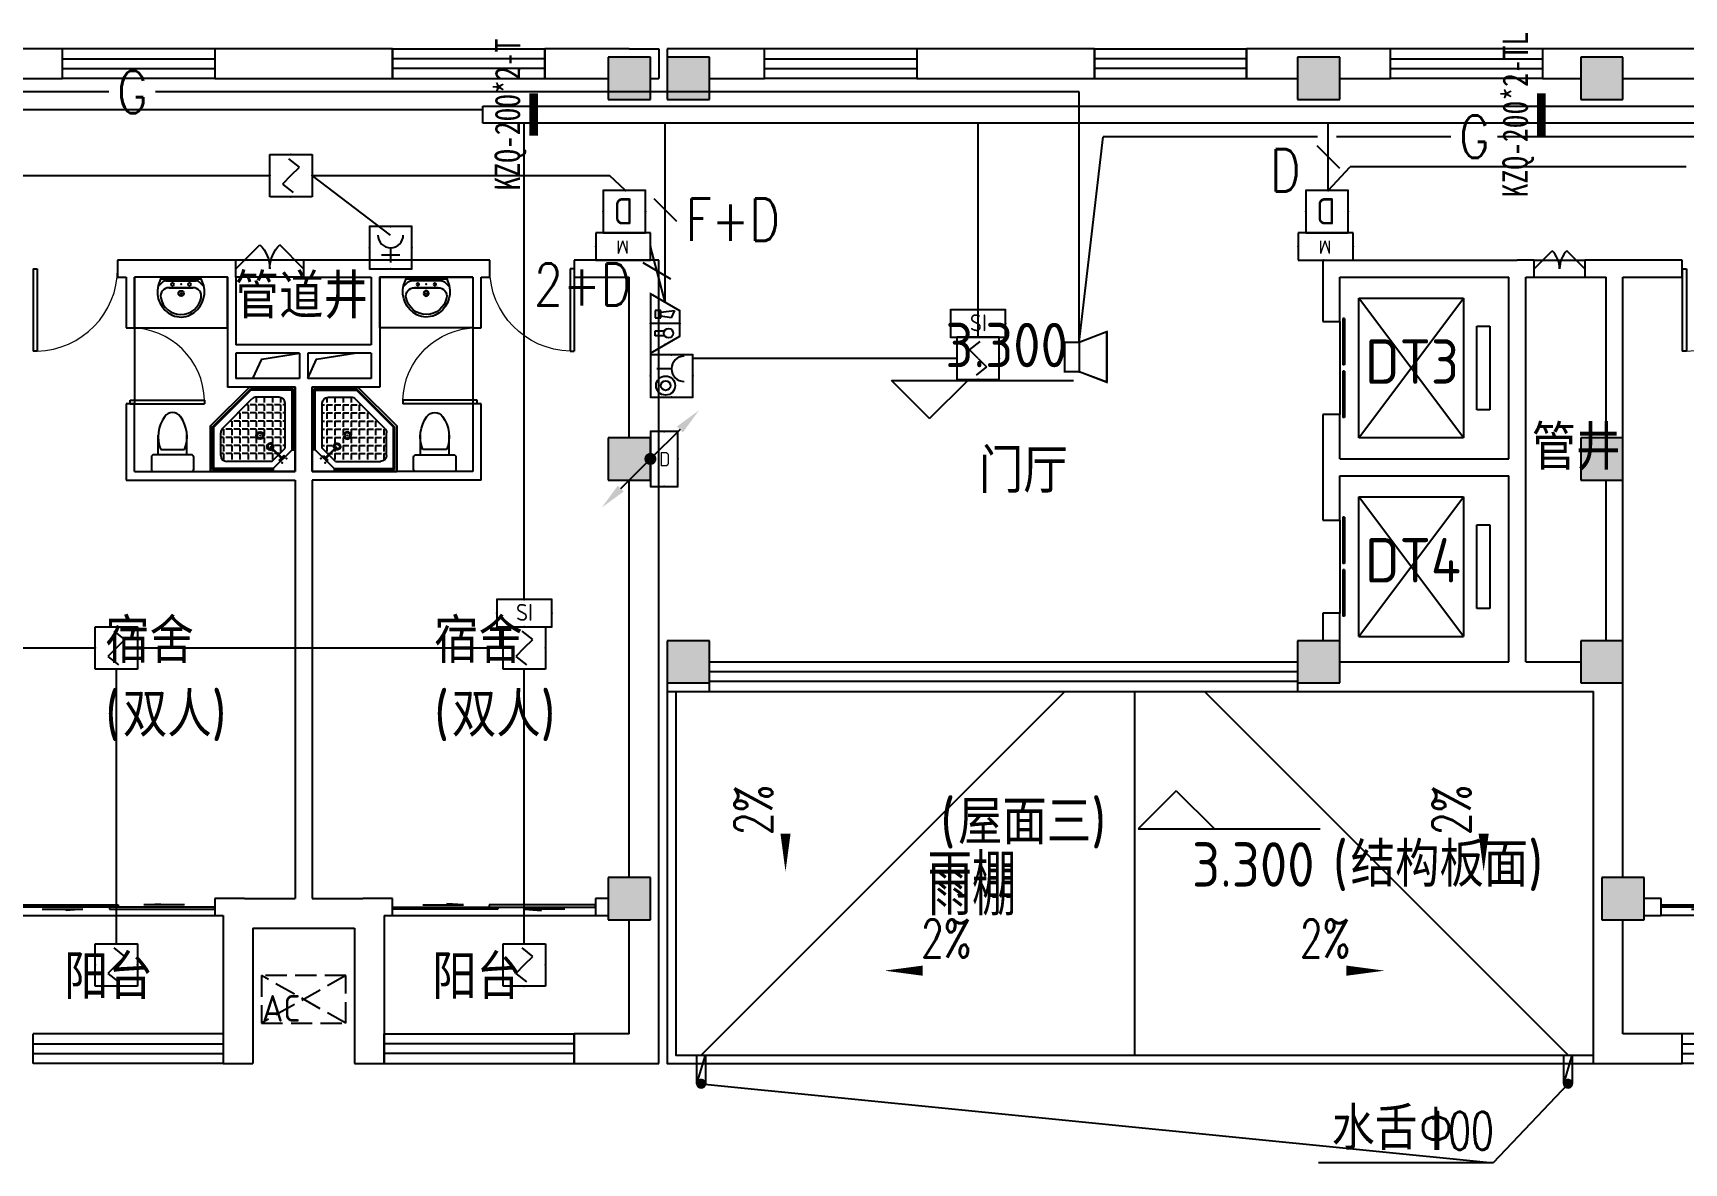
# Model space of a CAD drawing. Extents: x 1725663 to 4653551, y -550461 to 248782.
# Drawn here: x 2327243 to 2346764, y -248648 to -235284 of the extents above; entities that cross this region are included whole.
import ezdxf
from ezdxf.enums import TextEntityAlignment as Align

# ---------------------------------------------------------------- set-up
doc = ezdxf.new("R2010")
doc.units = 0
doc.header["$LTSCALE"] = 1000
doc.linetypes.add('DASH', pattern=[0.35, 0.25, -0.1])
for name, color, linetype in [('0-底图', 7, 'Continuous'), ('A-ANNO-IDEN-LEVL', 3, 'Continuous'), ('A-ANNO-TXT', 7, 'Continuous'), ('CABLETRAY', 4, 'Continuous'), ('CLAYER', 7, 'Continuous'), ('COLUMN', 255, 'Continuous'), ('DIM-消防', 3, 'Continuous'), ('DIM_SYMB', 3, 'Continuous'), ('DOOR_FIRE', 4, 'Continuous'), ('EQUIP-广播', 3, 'Continuous'), ('EQUIP-消防', 3, 'Continuous'), ('EVTR', 2, 'Continuous'), ('LWIRE', 4, 'Continuous'), ('PUB_HATCH', 8, 'Continuous'), ('PUB_TEXT', 7, 'Continuous'), ('WALL', 2, 'Continuous'), ('WINDOW', 4, 'Continuous'), ('WIRE-消防', 1, 'Continuous'), ('WP_F', 1, 'Continuous'), ('抗震支吊架', 2, 'Continuous'), ('水', 5, 'Continuous'), ('洁具', 213, 'Continuous'), ('看线', 30, 'Continuous'), ('空调外机', 211, 'Continuous')]:
    doc.layers.add(name, color=color, linetype=linetype)
doc.styles.add('_TCH_DIM', font='SIMPLEX', dxfattribs={"width": 0.8, "height": 5, "bigfont": 'HZTXT'})
doc.styles.add('_TEL_ATTDEF', font='gbenor', dxfattribs={"bigfont": 'gbcbig'})
doc.styles.add('_TEL_DIM', font='SIMPLEX', dxfattribs={"width": 0.8, "height": 3.5, "bigfont": 'HZTXT'})
doc.styles.add('HZ', font='rs.shx', dxfattribs={"width": 0.8, "bigfont": 'hztxt.shx'})
doc.styles.add('kzcad', font='', dxfattribs={"width": 0.8})
doc.styles.get("Standard").update_dxf_attribs({"font": 'geniso.shx', "bigfont": 'hztxt.shx'})
doc.styles.get('kzcad').set_extended_font_data('SimSun')

# ---------------------------------------------------------------- blocks, each defined once
blk = doc.blocks.new('$equip$00002656')
for p, q in [((-0.5, 1), (-0.5, 0)), ((0.5, 1), (-0.5, 1)), ((0.5, 0), (0.5, 1)), ((0, 0.5), (0, 0.15)), ((-0.5, 0), (0.5, 0)), ((-0.219, 0.331), (0.222, 0.331))]:
    blk.add_line(p, q)
at = {"const_width": 0.04}
blk.add_lwpolyline([(-0.5, 1), (0.5, 1), (0.5, 0), (-0.5, 0), (-0.5, 1), (0.5, 1)], dxfattribs=at)
blk.add_arc((0, 0.8), 0.3, 180, 0)
for p in [(0, 1), (-0.5, 0.5), (0.5, 0.5), (0, 0)]:
    blk.add_point(p)
at = {"color": 7, "flags": 1}
for tag, height, p in [('B', 0.4, (0.762, 0.292)), ('A', 0.00002, (0, 0))]:
    blk.add_attdef(tag, text='', height=height, dxfattribs=at).set_placement(p, align=Align.MIDDLE_CENTER)
blk = doc.blocks.new('A$C29581A72')
at = {"layer": 'EQUIP-消防', "xscale": 500, "yscale": 500, "zscale": 500}
blk.add_blockref('$equip$00002656', (358, 98), dxfattribs=at)
at = {"style": 'HZ', "flags": 1}
for tag in ['WHAT', 'SPEC', 'UNIT']:
    blk.add_attdef(tag, (375, 0), '', height=0.001, dxfattribs=at)
blk = doc.blocks.new('$Equip$00002649')
for p, q in [((-0.5, 0.5), (-0.5, -0.5)), ((0.5, 0.5), (-0.5, 0.5)), ((-0.2, 0.2), (0.05, 0.4)), ((0.5, -0.5), (0.5, 0.5)), ((0, 0), (-0.2, 0.2)), ((0, 0), (0.2, -0.2)), ((0.2, -0.2), (-0.05, -0.4)), ((-0.5, -0.5), (0.5, -0.5))]:
    blk.add_line(p, q)
at = {"const_width": 0.02}
blk.add_lwpolyline([(-0.5, 0.5), (0.5, 0.5), (0.5, -0.5), (-0.5, -0.5), (-0.5, 0.5), (0.5, 0.5)], dxfattribs=at)
for p in [(0, 0.5), (-0.5, 0), (0.5, 0), (0, -0.5)]:
    blk.add_point(p)
at = {"color": 7, "flags": 1}
for tag, height, p in [('A', 0.00002, (0, 0)), ('B', 0.4, (0.762, -0.208))]:
    blk.add_attdef(tag, text='', height=height, dxfattribs=at).set_placement(p, align=Align.MIDDLE_CENTER)
blk = doc.blocks.new('$equip_U$00000157(WIN7-PC-dian)')
for p, q in [((-0.65, 0.65), (-0.65, 0)), ((0.65, 0.65), (-0.65, 0.65)), ((0.65, 0), (0.65, 0.65)), ((-0.65, 0), (0.65, 0))]:
    blk.add_line(p, q)
for p in [(0.041, 0.65), (-0.65, 0.325), (0.041, 0), (0.65, 0.325)]:
    blk.add_point(p)
at = {"color": 7, "style": '_TEL_DIM'}
blk.add_attdef('$TEXT$', text='', height=0.3, dxfattribs=at).set_placement((0.006, 0.343), align=Align.MIDDLE_CENTER)
at = {"color": 7, "style": '_TEL_DIM', "flags": 1}
for tag in ['A', 'REMARK']:
    blk.add_attdef(tag, text='', height=0.00002, dxfattribs=at).set_placement((0, 0), align=Align.MIDDLE_CENTER)
at = {"layer": 'EQUIP-消防', "color": 7, "style": '_TEL_DIM', "flags": 1}
blk.add_attdef('REMARK', text='', height=0.00002, dxfattribs=at).set_placement((0, 0), align=Align.MIDDLE_CENTER)
blk.add_attdef('REMARK', text='', height=0.00002, dxfattribs=at).set_placement((0, 0), align=Align.MIDDLE_CENTER)
blk = doc.blocks.new('$equip$00002755')
for p, q in [((0.5, 0.5), (-0.5, 0.5)), ((-0.5, 0.5), (-0.5, -0.5)), ((0.5, -0.5), (0.5, 0.5)), ((-0.5, -0.5), (0.5, -0.5))]:
    blk.add_line(p, q)
at = {"const_width": 0.04}
blk.add_lwpolyline([(-0.5, 0.5), (0.5, 0.5), (0.5, -0.5), (-0.5, -0.5), (-0.5, 0.5), (0.5, 0.5)], dxfattribs=at)
for p in [(0, 0.5), (-0.5, 0), (0.5, 0), (-0.027, -0.5)]:
    blk.add_point(p)
at = {"color": 7}
blk.add_attdef('$TEXT$', text='', height=0.4, dxfattribs=at).set_placement((0.026, -0.008), align=Align.MIDDLE_CENTER)
at = {"color": 7, "flags": 1}
for tag, height, p in [('A', 0.00002, (0, 0)), ('B', 0.4, (0.755, -0.254))]:
    blk.add_attdef(tag, text='', height=height, dxfattribs=at).set_placement(p, align=Align.MIDDLE_CENTER)
blk = doc.blocks.new('$equip$00002655')
for p, q in [((-0.5, 1), (-0.5, 0)), ((0.5, 1), (-0.5, 1)), ((0.5, 0), (0.5, 1)), ((-0.169, 0.5), (-0.169, 0.15)), ((-0.5, 0), (0.5, 0))]:
    blk.add_line(p, q)
at = {"const_width": 0.04}
blk.add_lwpolyline([(-0.5, 1), (0.5, 1), (0.5, 0), (-0.5, 0), (-0.5, 1), (0.5, 1)], dxfattribs=at)
for radius in [0.226, 0.113]:
    blk.add_circle((0.227, 0.36), radius)
blk.add_arc((-0.169, 0.8), 0.3, 180, 0)
for p in [(0, 1), (-0.5, 0.5), (0.5, 0.5), (0, 0)]:
    blk.add_point(p)
at = {"color": 7, "flags": 1}
for tag, height, p in [('B', 0.4, (0.762, 0.292)), ('A', 0.00002, (0, 0))]:
    blk.add_attdef(tag, text='', height=height, dxfattribs=at).set_placement(p, align=Align.MIDDLE_CENTER)
blk = doc.blocks.new('$equip$00002679')
for p, q in [((-0.3, 0.699), (-0.703, 0)), ((-0.264, 0.249), (-0.304, 0.569)), ((-0.304, 0.569), (-0.128, 0.489)), ((0.3, 0.699), (-0.3, 0.699)), ((0.3, 0.699), (-0.3, 0.699)), ((-0.128, 0.489), (-0.168, 0.249)), ((0, 0.699), (0, 0)), ((0.703, 0), (0.3, 0.699)), ((-0.703, 0), (0.703, 0)), ((-0.304, 0.249), (-0.304, 0.113)), ((-0.128, 0.249), (-0.304, 0.249)), ((-0.304, 0.113), (-0.128, 0.113)), ((-0.128, 0.113), (-0.128, 0.249)), ((0.174, 0.11), (0.174, 0.338)), ((0.294, 0.11), (0.174, 0.11)), ((0.294, 0.338), (0.294, 0.11))]:
    blk.add_line(p, q)
at = {"const_width": 0.04}
for points in [[(-0.299, 0.699), (0.301, 0.699), (0.703, 0), (-0.702, 0), (-0.299, 0.699), (0.301, 0.699)], [(-0.3, 0.699), (0.3, 0.699), (0.703, 0), (-0.703, 0), (-0.3, 0.699), (0.3, 0.699)]]:
    blk.add_lwpolyline(points, dxfattribs=at)
blk.add_circle((0.234, 0.43), 0.111)
for p in [(0, 0.699), (-0.501, 0.349), (0, 0), (0.502, 0.349)]:
    blk.add_point(p)
at = {"color": 7, "flags": 1}
for tag, height, p in [('B', 0.4, (0.961, 0.299)), ('A', 0.00002, (0, 0))]:
    blk.add_attdef(tag, text='', height=height, dxfattribs=at).set_placement(p, align=Align.MIDDLE_CENTER)
blk = doc.blocks.new('$equip$00002778')
for p, q in [((0.65, 0.65), (-0.65, 0.65)), ((-0.65, 0.65), (-0.65, 0)), ((0.65, 0), (0.65, 0.65)), ((-0.65, 0), (0.65, 0))]:
    blk.add_line(p, q)
at = {"const_width": 0.04}
blk.add_lwpolyline([(-0.65, 0.65), (-0.65, 0), (0.65, 0), (0.65, 0.65), (-0.65, 0.65), (-0.65, 0)], dxfattribs=at)
for p in [(0, 0.65), (-0.65, 0.325), (0, 0), (0.65, 0.325)]:
    blk.add_point(p)
at = {"color": 7}
blk.add_attdef('$TEXT$', text='', height=0.34, dxfattribs=at).set_placement((0.006, 0.343), align=Align.MIDDLE_CENTER)
at = {"color": 7, "flags": 1}
for tag, height, p in [('B', 0.4, (0.905, 0.246)), ('A', 0.00002, (0, 0))]:
    blk.add_attdef(tag, text='', height=height, dxfattribs=at).set_placement(p, align=Align.MIDDLE_CENTER)
blk = doc.blocks.new('$TelecSys$00000111')
blk.add_line((0.268, 0.268), (-0.268, -0.268))
at = {"color": 7, "style": '_TEL_DIM', "width": 0.8}
blk.add_attdef('N', text='', height=1, dxfattribs=at).set_placement((-0.212, 0.579), align=Align.MIDDLE)
blk = doc.blocks.new('$equip$00002982')
for p, q in [((0.35, 0.35), (1, 0.6)), ((1, 0.6), (1, -0.6)), ((0, 0.35), (0.35, 0.35)), ((0, 0.35), (0, -0.35)), ((0.35, 0.35), (0.35, -0.35)), ((0.35, -0.35), (0, -0.35)), ((1, -0.6), (0.35, -0.35))]:
    blk.add_line(p, q)
at = {"const_width": 0.04}
blk.add_lwpolyline([(0.35, 0.35), (0, 0.35), (0, -0.35), (0.35, -0.35), (1, -0.6), (1, 0.6), (0.35, 0.35), (0, 0.35)], dxfattribs=at)
for p in [(0, 0), (0.35, 0.35), (1, 0), (0.35, -0.35)]:
    blk.add_point(p)
at = {"color": 7, "style": '_TEL_DIM', "flags": 1}
for tag in ['A', 'REMARK']:
    blk.add_attdef(tag, text='', height=0.00002, dxfattribs=at).set_placement((0, 0), align=Align.MIDDLE_CENTER)
blk = doc.blocks.new('$TelecSys$00000080')
for p, q in [((-0.7, -0.7), (0, 0)), ((0.104, 0.104), (0.104, 0.104)), ((-0.104, -0.104), (-0.104, -0.104))]:
    blk.add_line(p, q)
at = {"const_width": 0.142}
blk.add_lwpolyline([(0.071, 0, 1), (-0.071, 0, 1)], format="xyb", close=True, dxfattribs=at)
blk.add_solid([(-0.63, -0.77), (-0.77, -0.63), (-1.15, -1.15)])
at = {"width": 0.8, "flags": 9}
blk.add_attdef('A', (0, 0), '', height=0.00002, rotation=180, dxfattribs=at)
blk = doc.blocks.new('$TelecSys$00000079')
for p, q in [((0.7, 0.7), (0, 0)), ((0.104, 0.104), (0.104, 0.104)), ((-0.104, -0.104), (-0.104, -0.104))]:
    blk.add_line(p, q)
at = {"const_width": 0.142}
blk.add_lwpolyline([(-0.071, 0, 1), (0.071, 0, 1)], format="xyb", close=True, dxfattribs=at)
blk.add_solid([(0.63, 0.77), (0.77, 0.63), (1.15, 1.15)])
at = {"width": 0.8, "flags": 9}
blk.add_attdef('A', (0, 0), '', height=0.00002, dxfattribs=at)
blk = doc.blocks.new('$equip$00002776')
for p, q in [((0.65, 0.65), (-0.65, 0.65)), ((-0.65, 0.65), (-0.65, 0)), ((0.65, 0), (0.65, 0.65)), ((-0.65, 0), (0.65, 0))]:
    blk.add_line(p, q)
at = {"const_width": 0.04}
blk.add_lwpolyline([(-0.65, 0.65), (-0.65, 0), (0.65, 0), (0.65, 0.65), (-0.65, 0.65), (-0.65, 0)], dxfattribs=at)
for p in [(0, 0.65), (-0.65, 0.325), (0, 0), (0.65, 0.325)]:
    blk.add_point(p)
at = {"color": 7}
blk.add_attdef('$TEXT$', text='', height=0.4, dxfattribs=at).set_placement((0.006, 0.343), align=Align.MIDDLE_CENTER)
at = {"color": 7, "flags": 1}
for tag, p in [('B', (0.905, 0.246)), ('A', (0, 0))]:
    blk.add_attdef(tag, text='', height=0.4, dxfattribs=at).set_placement(p, align=Align.MIDDLE_CENTER)
blk = doc.blocks.new('1F平面-CAD导入_dwg_Drawing4_t3_dwg_$plan$00001613-474159-1F-927810-1F')
at = {"layer": '洁具'}
for p, q in [((-30, 250), (-170, 250)), ((-200, 170), (-430, 170)), ((-260, -140), (-260, 140)), ((-200, -170), (-200, -220)), ((-170, -250), (-30, -250))]:
    blk.add_line(p, q, dxfattribs=at)
for points in [[(-200, 220), (-200, 170), (-200, -170), (-430, -170)], [(0, -220), (0, 220)]]:
    blk.add_lwpolyline(points, dxfattribs=at)
for centre, radius, start, end in [((-170, 220), 30, 90, 180), ((-30, 220), 30, 0, 90), ((-590, 0), 110, 123.4509, 236.5491), ((-413, -227), 398, 67.4505, 126.6381), ((-413, 227), 398, 233.3619, 292.5495), ((-170, -220), 30, 180, 270), ((-30, -220), 30, 270, 0)]:
    blk.add_arc(centre, radius, start, end, dxfattribs=at)
blk = doc.blocks.new('$lvtry$00000169')
at = {"color": 0}
for p, q in [((259, -36), (259, 0)), ((259, -36), (36, -259)), ((276, -120), (120, -276)), ((144, -151), (291, -298)), ((151, -144), (298, -291)), ((259, -24), (976, -24)), ((259, -36), (964, -36)), ((270, -213), (270, -143)), ((276, -120), (808, -120)), ((366, -213), (366, -143)), ((462, -213), (462, -143)), ((558, -213), (558, -143)), ((655, -213), (655, -143)), ((751, -213), (751, -143)), ((847, -213), (847, -143)), ((880, -192), (880, -460)), ((964, -36), (976, -24)), ((964, -36), (964, -525)), ((976, -24), (976, -530)), ((36, -259), (0, -259)), ((24, -259), (24, -976)), ((36, -259), (36, -964)), ((120, -276), (120, -808)), ((120, -309), (147, -309)), ((173, -309), (173, -239)), ((173, -309), (243, -309)), ((173, -405), (173, -335)), ((183, -213), (205, -213)), ((220, -213), (243, -213)), ((270, -213), (340, -213)), ((270, -263), (270, -239)), ((270, -405), (270, -335)), ((334, -309), (340, -309)), ((366, -213), (436, -213)), ((366, -309), (366, -239)), ((366, -309), (436, -309)), ((366, -405), (366, -335)), ((462, -213), (532, -213)), ((462, -309), (462, -239)), ((462, -309), (532, -309)), ((462, -405), (462, -335)), ((558, -213), (628, -213)), ((558, -309), (558, -239)), ((558, -309), (628, -309)), ((558, -405), (558, -335)), ((655, -213), (725, -213)), ((655, -309), (655, -239)), ((655, -309), (725, -309)), ((655, -405), (655, -335)), ((751, -213), (821, -213)), ((751, -309), (751, -239)), ((751, -309), (821, -309)), ((751, -405), (751, -335)), ((847, -213), (880, -213)), ((847, -309), (847, -239)), ((847, -309), (880, -309)), ((847, -405), (847, -335)), ((120, -405), (147, -405)), ((120, -501), (147, -501)), ((173, -405), (243, -405)), ((173, -501), (173, -431)), ((173, -501), (243, -501)), ((173, -598), (173, -528)), ((270, -405), (340, -405)), ((270, -501), (270, -431)), ((270, -501), (340, -501)), ((270, -598), (270, -528)), ((366, -405), (379, -405)), ((366, -501), (366, -431)), ((366, -501), (436, -501)), ((366, -598), (366, -528)), ((462, -405), (532, -405)), ((462, -501), (462, -431)), ((462, -501), (532, -501)), ((462, -598), (462, -528)), ((859, -511), (511, -859)), ((964, -525), (525, -964)), ((976, -530), (530, -976)), ((558, -405), (628, -405)), ((558, -501), (558, -431)), ((558, -501), (628, -501)), ((558, -598), (558, -528)), ((655, -405), (725, -405)), ((655, -501), (655, -431)), ((655, -501), (725, -501)), ((655, -598), (655, -528)), ((751, -405), (821, -405)), ((751, -501), (751, -431)), ((751, -501), (821, -501)), ((751, -598), (751, -528)), ((847, -405), (880, -405)), ((847, -501), (847, -431)), ((847, -501), (867, -501)), ((964, -525), (976, -530)), ((120, -598), (147, -598)), ((120, -694), (147, -694)), ((173, -598), (243, -598)), ((173, -694), (173, -624)), ((173, -694), (243, -694)), ((173, -790), (173, -720)), ((270, -598), (340, -598)), ((270, -694), (270, -624)), ((270, -694), (340, -694)), ((270, -790), (270, -720)), ((366, -598), (436, -598)), ((366, -694), (366, -624)), ((366, -694), (436, -694)), ((366, -790), (366, -720)), ((462, -598), (532, -598)), ((462, -694), (462, -624)), ((462, -694), (532, -694)), ((462, -790), (462, -720)), ((558, -598), (628, -598)), ((558, -694), (558, -624)), ((558, -694), (628, -694)), ((558, -790), (558, -720)), ((655, -598), (725, -598)), ((655, -694), (655, -624)), ((655, -694), (676, -694)), ((751, -598), (773, -598)), ((36, -964), (24, -976)), ((24, -976), (530, -976)), ((36, -964), (525, -964)), ((120, -790), (147, -790)), ((173, -790), (243, -790)), ((173, -878), (173, -816)), ((192, -880), (460, -880)), ((270, -790), (340, -790)), ((270, -880), (270, -816)), ((366, -790), (436, -790)), ((366, -880), (366, -816)), ((462, -790), (532, -790)), ((462, -880), (462, -816)), ((525, -964), (530, -976)), ((558, -790), (580, -790))]:
    blk.add_line(p, q, dxfattribs=at)
blk.add_lwpolyline([(0, 0), (0, -1000), (540, -1000), (1000, -540), (1000, 0)], close=True)
for points in [[(0, 0), (0, -1000)], [(0, 0), (1000, 0)], [(1000, 0), (1000, -540)], [(136, -190), (148, -178), (132, -162), (121, -174)], [(190, -136), (178, -148), (162, -132), (174, -121)], [(1000, -540), (540, -1000)], [(0, -1000), (540, -1000)]]:
    blk.add_lwpolyline(points, close=True, dxfattribs=at)
for radius in [43.8, 31.1]:
    blk.add_circle((416, -428), radius, dxfattribs=at)
for centre, radius, start, end in [((808, -192), 72, 0, 90), ((296, -296), 40.6, 142.583, 128.4197), ((296, -296), 28.6, 145.828, 125.6599), ((808, -460), 72, 315, 0), ((192, -808), 72, 180, 270), ((460, -808), 72, 270, 315)]:
    blk.add_arc(centre, radius, start, end, dxfattribs=at)
for p in [(103, -156, 0), (156, -102, 0), (416, -428, 0)]:
    blk.add_point(p, dxfattribs=at)
blk = doc.blocks.new('$lvtry$00000178')
at = {"color": 0}
for p, q in [((-238, 0), (238, 0)), ((-214, -36), (-272, -91)), ((-180, -23), (180, -23)), ((-142, -105), (140, -105)), ((140, -105), (-142, -105)), ((216, -37), (268, -91))]:
    blk.add_line(p, q, dxfattribs=at)
blk.add_lwpolyline([(-104, -430, 0.224698), (110, -425, 0.348046), (269, -79), (239, 0), (-241, 0), (-271, -79, 0.356844)], format="xyb", close=True, dxfattribs=at)
for centre, radius in [((-100, -65), 16.3), ((1, -172), 31.6), ((100, -65), 16.3)]:
    blk.add_circle(centre, radius, dxfattribs=at)
at = {"color": 0, "lineweight": 13}
blk.add_circle((1, -172), 23, dxfattribs=at)
at = {"color": 0}
for centre, radius, start, end in [((-142, -205), 100, 90, 190.5602), ((-180, -73), 50, 90, 133.181), ((140, -205), 100, 349.4398, 90), ((180, -73), 50, 44.5607, 90), ((-1, -179), 243, 190.5602, 349.4398)]:
    blk.add_arc(centre, radius, start, end, dxfattribs=at)
for p in [(0, -65), (1, -172)]:
    blk.add_point(p, dxfattribs=at)
blk = doc.blocks.new('A$C70365C93')
at = {"layer": '洁具'}
blk.add_lwpolyline([(-1900, 2300), (-1900, 1700), (-800, 1700), (-800, 2300)], close=True, dxfattribs=at)
blk.add_blockref('$lvtry$00000178', (-1350, 2280), dxfattribs=at)
at = {"layer": '洁具', "rotation": 180}
blk.add_blockref('$lvtry$00000169', (0, 0), dxfattribs=at)
at = {"layer": '洁具', "extrusion": (0, 0, -1), "xscale": -1, "zscale": -1, "rotation": 90}
blk.add_blockref('1F平面-CAD导入_dwg_Drawing4_t3_dwg_$plan$00001613-474159-1F-927810-1F', (1450, 0), dxfattribs=at)
blk = doc.blocks.new('A$Cf5a72a1b')
at = {"layer": '空调外机', "linetype": 'DASH'}
for p, q in [((1000, 563), (0, 0)), ((1000, 0), (0, 563))]:
    blk.add_line(p, q, dxfattribs=at)
blk.add_lwpolyline([(1000, 563), (0, 563), (0, 0), (1000, 0)], close=True, dxfattribs=at)
at = {"layer": 'PUB_TEXT'}
blk.add_text('AC', height=315, dxfattribs=at).set_placement((5, 18))
blk = doc.blocks.new('$WINLIB2D$00000001')
at = {"color": 0}
for points in [[(-0.5, 0.5), (-0.5, -0.5)], [(-0.5, 0.5), (0.5, 0.5)], [(0.5, -0.5), (0.5, 0.5)], [(0.5, 0.1667), (-0.5, 0.1667)], [(0.5, -0.1667), (-0.5, -0.1667)], [(-0.5, -0.5), (0.5, -0.5)]]:
    blk.add_lwpolyline(points, dxfattribs=at)
blk = doc.blocks.new('$DorLib2D$00000131')
at = {"color": 0, "linetype": 'Continuous'}
for p, q in [((0.15, 0.125), (0.2319, 0.1973)), ((0.2319, 0.1973), (0.2319, 0.125)), ((-0.5, 0.125), (-0.5, 0)), ((0.0192, 0.125), (-0.5, 0.125)), ((0.0192, 0), (0.0192, 0.125)), ((0.35, 0.125), (0.15, 0.125)), ((-0.5, 0), (0.0192, 0)), ((-0.024, 0), (0.5, 0)), ((-0.024, -0.125), (-0.024, 0)), ((0.5, 0), (0.5, -0.125)), ((-0.35, -0.125), (-0.15, -0.125)), ((-0.2319, -0.1973), (-0.2319, -0.125)), ((-0.15, -0.125), (-0.2319, -0.1973)), ((0.5, -0.125), (-0.024, -0.125))]:
    blk.add_line(p, q, dxfattribs=at)
blk = doc.blocks.new('$DorLib2D$00000116')
at = {"color": 0}
for p, q in [((-0.5, 0), (-0.146, 0.354)), ((0.5, 0), (0.146, 0.354))]:
    blk.add_line(p, q, dxfattribs=at)
for centre, start, end in [((-0.5, 0), 0, 45), ((0.5, 0), 135, 180)]:
    blk.add_arc(centre, 0.5, start, end, dxfattribs=at)
blk = doc.blocks.new('$DORLIB2D$00000127')
at = {"color": 0}
for points in [[(-0.533, 0.795), (-0.533, 0.69)], [(-0.033, 0.795), (-0.533, 0.795)], [(-0.033, 0.795), (-0.033, 0.69)], [(0.533, 0.795), (0.033, 0.795)], [(0.033, 0.795), (0.033, 0.69)], [(0.533, 0.795), (0.533, 0.69)], [(-0.033, 0.69), (-0.533, 0.69)], [(0.533, 0.69), (0.033, 0.69)], [(0.5, 0.5), (-0.5, 0.5)]]:
    blk.add_lwpolyline(points, dxfattribs=at)
blk = doc.blocks.new('$DorLib2D$00000001')
for p, q in [((0.45, 0.975), (0.5, 0.975)), ((0.45, 0), (0.45, 0.975)), ((0.5, 0), (0.5, 0.975)), ((0.5, 0), (0.45, 0))]:
    blk.add_line(p, q)
at = {"lineweight": 13}
blk.add_arc((0.475, 0), 0.975, 91.4693, 180, dxfattribs=at)
blk = doc.blocks.new('ghgd')
at = {"layer": 'PUB_HATCH'}
for points in [[(1544907, -154937.8), (1545407, -154937.8), (1545407, -154437.8), (1544907, -154437.8)], [(1545607, -154937.8), (1546107, -154937.8), (1546107, -154437.8), (1545607, -154437.8)], [(1553057, -154937.8), (1553557, -154937.8), (1553557, -154437.8), (1553057, -154437.8)], [(1556407, -154937.8), (1556907, -154937.8), (1556907, -154437.8), (1556407, -154437.8)], [(1544907, -159437.8), (1545407, -159437.8), (1545407, -158937.8), (1544907, -158937.8)], [(1556407, -159437.8), (1556907, -159437.8), (1556907, -158937.8), (1556407, -158937.8)], [(1545607, -161837.8), (1546107, -161837.8), (1546107, -161337.8), (1545607, -161337.8)], [(1553057, -161837.8), (1553557, -161837.8), (1553557, -161337.8), (1553057, -161337.8)], [(1556407, -161837.8), (1556907, -161837.8), (1556907, -161337.8), (1556407, -161337.8)], [(1544907, -164637.8), (1545407, -164637.8), (1545407, -164137.8), (1544907, -164137.8)], [(1556657, -164637.8), (1557157, -164637.8), (1557157, -164137.8), (1556657, -164137.8)]]:
    blk.add_hatch(color=256, dxfattribs=at).paths.add_polyline_path(points)
for p, q in [((1550307, -161937.8), (1546007, -166237.8)), ((1551957, -161937.8), (1556257, -166237.8))]:
    blk.add_line(p, q)
for points in [[(1540707, -158237.8), (1540810.6, -158007.5), (1541257, -157937.8)], [(1541357, -158237.8), (1541460.6, -158007.5), (1541907, -157937.8)], [(1551132, -161937.8), (1551132, -166237.8)]]:
    blk.add_lwpolyline(points)
at = {"layer": 'A-ANNO-IDEN-LEVL'}
for p, q in [((1548709, -158711), (1548259, -158261)), ((1548259, -158261), (1550409.9, -158261)), ((1548709, -158711), (1549159, -158261)), ((1551625.6, -163114.3), (1551175.6, -163564.3)), ((1551625.6, -163114.3), (1552075.6, -163564.3)), ((1551175.6, -163564.3), (1553326.6, -163564.3))]:
    blk.add_line(p, q, dxfattribs=at)
at = {"layer": 'COLUMN'}
for p, q in [((1545407, -154437.8), (1544907, -154437.8)), ((1544907, -154437.8), (1544907, -154937.8)), ((1545407, -154937.8), (1545407, -154437.8)), ((1546107, -154437.8), (1545607, -154437.8)), ((1545607, -154437.8), (1545607, -154937.8)), ((1546107, -154937.8), (1546107, -154437.8)), ((1553557, -154437.8), (1553057, -154437.8)), ((1553057, -154437.8), (1553057, -154937.8)), ((1553557, -154937.8), (1553557, -154437.8)), ((1556907, -154437.8), (1556407, -154437.8)), ((1556407, -154437.8), (1556407, -154937.8)), ((1556907, -154937.8), (1556907, -154437.8)), ((1544907, -154937.8), (1545407, -154937.8)), ((1545607, -154937.8), (1546107, -154937.8)), ((1553057, -154937.8), (1553557, -154937.8)), ((1556407, -154937.8), (1556907, -154937.8)), ((1545407, -158937.8), (1544907, -158937.8)), ((1544907, -158937.8), (1544907, -159437.8)), ((1545407, -159437.8), (1545407, -158937.8)), ((1556907, -158937.8), (1556407, -158937.8)), ((1556407, -158937.8), (1556407, -159437.8)), ((1556907, -159437.8), (1556907, -158937.8)), ((1544907, -159437.8), (1545407, -159437.8)), ((1556407, -159437.8), (1556907, -159437.8)), ((1546107, -161337.8), (1545607, -161337.8)), ((1545607, -161337.8), (1545607, -161837.8)), ((1546107, -161837.8), (1546107, -161337.8)), ((1553557, -161337.8), (1553057, -161337.8)), ((1553057, -161337.8), (1553057, -161837.8)), ((1553557, -161837.8), (1553557, -161337.8)), ((1556907, -161337.8), (1556407, -161337.8)), ((1556407, -161337.8), (1556407, -161837.8)), ((1556907, -161837.8), (1556907, -161337.8)), ((1545607, -161837.8), (1546107, -161837.8)), ((1553057, -161837.8), (1553557, -161837.8)), ((1556407, -161837.8), (1556907, -161837.8)), ((1545407, -164137.8), (1544907, -164137.8)), ((1544907, -164137.8), (1544907, -164637.8)), ((1545407, -164637.8), (1545407, -164137.8)), ((1557157, -164137.8), (1556657, -164137.8)), ((1556657, -164137.8), (1556657, -164637.8)), ((1557157, -164637.8), (1557157, -164137.8)), ((1544907, -164637.8), (1545407, -164637.8)), ((1556657, -164637.8), (1557157, -164637.8))]:
    blk.add_line(p, q, dxfattribs=at)
at = {"layer": 'DIM_SYMB'}
for points in [[(1547004.5, -162636.8, 0, 0, 0), (1547004.5, -164067.9, 0, 120, 0), (1547004.5, -163617.9, 0, 0, 0)], [(1555259.5, -162636.8, 0, 0, 0), (1555259.5, -164067.9, 0, 120, 0), (1555259.5, -163617.9, 0, 0, 0)], [(1549607.9, -165240.2, 0, 0, 0), (1548176.8, -165240.2, 0, 120, 0), (1548626.8, -165240.2, 0, 0, 0)], [(1552656.1, -165240.2, 0, 0, 0), (1554087.2, -165240.2, 0, 120, 0), (1553637.2, -165240.2, 0, 0, 0)]]:
    blk.add_lwpolyline(points, format="xyseb", dxfattribs=at)
at = {"layer": 'DOOR_FIRE'}
for p, q in [((1541307, -156837.8), (1540507, -156837.8)), ((1555857, -156837.8), (1556457, -156837.8)), ((1541307, -157037.8), (1540507, -157037.8)), ((1555857, -157037.8), (1556457, -157037.8))]:
    blk.add_line(p, q, dxfattribs=at)
at = {"layer": 'EVTR'}
for p, q in [((1553782, -158937.8), (1555022, -157287.8)), ((1555022, -158937.8), (1553782, -157287.8)), ((1553782, -157287.8), (1555022, -157287.8)), ((1553782, -158937.8), (1553782, -157287.8)), ((1555022, -157287.8), (1555022, -158937.8)), ((1555177, -157617.8), (1555332, -157617.8)), ((1555177, -158607.8), (1555177, -157617.8)), ((1555332, -157617.8), (1555332, -158607.8)), ((1555332, -158607.8), (1555177, -158607.8)), ((1555022, -158937.8), (1553782, -158937.8)), ((1553782, -161287.8), (1555022, -159637.8)), ((1555022, -161287.8), (1553782, -159637.8)), ((1553782, -159637.8), (1555022, -159637.8)), ((1553782, -161287.8), (1553782, -159637.8)), ((1555022, -159637.8), (1555022, -161287.8)), ((1555177, -159967.8), (1555332, -159967.8)), ((1555177, -160957.8), (1555177, -159967.8)), ((1555332, -159967.8), (1555332, -160957.8)), ((1555332, -160957.8), (1555177, -160957.8)), ((1553782, -161287.8), (1555022, -161287.8))]:
    blk.add_line(p, q, dxfattribs=at)
at = {"layer": 'WALL'}
for p, q in [((1538457, -154337.8), (1537307, -154337.8)), ((1538457, -154687.8), (1538457, -154337.8)), ((1542357, -154337.8), (1540257, -154337.8)), ((1540257, -154337.8), (1540257, -154687.8)), ((1542357, -154687.8), (1542357, -154337.8)), ((1545157, -154337.8), (1544157, -154337.8)), ((1544157, -154337.8), (1544157, -154687.8)), ((1545157, -154337.8), (1545507, -154337.8)), ((1545507, -154337.8), (1545507, -154687.8)), ((1546757, -154337.8), (1545607, -154337.8)), ((1545607, -154337.8), (1545607, -154437.8)), ((1546757, -154687.8), (1546757, -154337.8)), ((1550657, -154337.8), (1548557, -154337.8)), ((1548557, -154337.8), (1548557, -154687.8)), ((1550657, -154687.8), (1550657, -154337.8)), ((1553307, -154337.8), (1552457, -154337.8)), ((1552457, -154337.8), (1552457, -154687.8)), ((1554157, -154337.8), (1553307, -154337.8)), ((1554157, -154687.8), (1554157, -154337.8)), ((1556657, -154337.8), (1555957, -154337.8)), ((1555957, -154337.8), (1555957, -154687.8)), ((1557957, -154337.8), (1556657, -154337.8)), ((1537557, -154687.8), (1538457, -154687.8)), ((1540257, -154687.8), (1542357, -154687.8)), ((1544157, -154687.8), (1544907, -154687.8)), ((1545407, -154687.8), (1545507, -154687.8)), ((1546107, -154687.8), (1546757, -154687.8)), ((1548557, -154687.8), (1550657, -154687.8)), ((1552457, -154687.8), (1553057, -154687.8)), ((1553557, -154687.8), (1554157, -154687.8)), ((1555957, -154687.8), (1556407, -154687.8)), ((1556907, -154687.8), (1557957, -154687.8)), ((1539207, -156837.8), (1539107, -156837.8)), ((1539107, -156837.8), (1539107, -157037.8)), ((1540407, -156837.8), (1539207, -156837.8)), ((1540507, -156837.8), (1540407, -156837.8)), ((1540507, -157037.8), (1540507, -156837.8)), ((1542207, -156837.8), (1541307, -156837.8)), ((1541307, -156837.8), (1541307, -157037.8)), ((1543407, -156837.8), (1542207, -156837.8)), ((1543507, -156837.8), (1543407, -156837.8)), ((1543507, -157037.8), (1543507, -156837.8)), ((1545507, -156837.8), (1544507, -156837.8)), ((1544507, -156837.8), (1544507, -157037.8)), ((1545507, -159187.8), (1545507, -156837.8)), ((1553357, -156837.8), (1553357, -157562.8)), ((1553357, -156837.8), (1555657, -156837.8)), ((1555857, -156837.8), (1555657, -156837.8)), ((1555857, -157037.8), (1555857, -156837.8)), ((1556807, -156837.8), (1556457, -156837.8)), ((1556457, -156837.8), (1556457, -157037.8)), ((1557607, -156837.8), (1556807, -156837.8)), ((1557607, -157037.8), (1557607, -156837.8)), ((1539107, -157037.8), (1539207, -157037.8)), ((1539207, -157037.8), (1539207, -157637.8)), ((1540407, -157037.8), (1539307, -157037.8)), ((1539307, -157637.8), (1539307, -157037.8)), ((1540407, -157037.8), (1540407, -157837.8)), ((1540507, -157037.8), (1540507, -157837.8)), ((1541307, -157037.8), (1542107, -157037.8)), ((1542107, -157037.8), (1542107, -157837.8)), ((1543307, -157037.8), (1542207, -157037.8)), ((1542207, -157037.8), (1542207, -157837.8)), ((1543307, -157037.8), (1543307, -157637.8)), ((1543407, -157637.8), (1543407, -157037.8)), ((1543407, -157037.8), (1543507, -157037.8)), ((1544507, -157037.8), (1545157, -157037.8)), ((1545157, -158937.8), (1545157, -157037.8)), ((1553557, -157562.8), (1553557, -157037.8)), ((1553557, -157037.8), (1555557, -157037.8)), ((1555557, -159187.8), (1555557, -157037.8)), ((1555757, -157037.8), (1555857, -157037.8)), ((1555757, -159287.8), (1555757, -157037.8)), ((1556457, -157037.8), (1556707, -157037.8)), ((1556707, -158937.8), (1556707, -157037.8)), ((1556907, -158937.8), (1556907, -157037.8)), ((1556907, -157037.8), (1557607, -157037.8)), ((1539207, -157637.8), (1539307, -157637.8)), ((1543307, -157637.8), (1543407, -157637.8)), ((1553357, -157562.8), (1553557, -157562.8)), ((1540407, -157837.8), (1540407, -158337.8)), ((1541307, -157837.8), (1540507, -157837.8)), ((1542107, -157837.8), (1541307, -157837.8)), ((1542207, -157837.8), (1542207, -158337.8)), ((1541257, -157937.8), (1540507, -157937.8)), ((1540507, -157937.8), (1540507, -158237.8)), ((1541257, -157937.8), (1541257, -158237.8)), ((1542107, -157937.8), (1541357, -157937.8)), ((1541357, -157937.8), (1541357, -158237.8)), ((1542107, -157937.8), (1542107, -158237.8)), ((1541257, -158237.8), (1540507, -158237.8)), ((1542107, -158237.8), (1541357, -158237.8)), ((1541207, -158337.8), (1540407, -158337.8)), ((1541207, -158337.8), (1541207, -159337.8)), ((1541407, -158337.8), (1541407, -159337.8)), ((1542207, -158337.8), (1541407, -158337.8)), ((1539307, -158537.8), (1539207, -158537.8)), ((1539207, -158537.8), (1539207, -159437.8)), ((1539307, -159337.8), (1539307, -158537.8)), ((1543407, -158537.8), (1543307, -158537.8)), ((1543307, -158537.8), (1543307, -159337.8)), ((1543407, -159437.8), (1543407, -158537.8)), ((1553557, -158662.8), (1553357, -158662.8)), ((1553357, -158662.8), (1553357, -159287.8)), ((1553557, -159187.8), (1553557, -158662.8)), ((1545507, -164537.8), (1545507, -159187.8)), ((1553357, -159287.8), (1553357, -159912.8)), ((1553557, -159187.8), (1555557, -159187.8)), ((1555757, -161587.8), (1555757, -159287.8)), ((1539207, -159437.8), (1541207, -159437.8)), ((1539307, -159337.8), (1541207, -159337.8)), ((1541207, -159437.8), (1541207, -164387.8)), ((1543307, -159337.8), (1541407, -159337.8)), ((1543407, -159437.8), (1541407, -159437.8)), ((1541407, -159437.8), (1541407, -164387.8)), ((1545157, -164137.8), (1545157, -159437.8)), ((1553557, -159387.8), (1555557, -159387.8)), ((1553557, -159912.8), (1553557, -159387.8)), ((1555557, -161587.8), (1555557, -159387.8)), ((1556707, -161337.8), (1556707, -159437.8)), ((1556907, -161337.8), (1556907, -159437.8)), ((1553357, -159912.8), (1553557, -159912.8)), ((1553557, -161012.8), (1553357, -161012.8)), ((1553357, -161012.8), (1553357, -161337.8)), ((1553557, -161337.8), (1553557, -161012.8)), ((1553557, -161587.8), (1555557, -161587.8)), ((1555757, -161587.8), (1556407, -161587.8)), ((1545607, -161837.8), (1545607, -161937.8)), ((1545607, -161937.8), (1546107, -161937.8)), ((1546107, -161937.8), (1546107, -161837.8)), ((1553057, -161837.8), (1553057, -161937.8)), ((1553057, -161937.8), (1553307, -161937.8)), ((1553307, -161937.8), (1555657, -161937.8)), ((1555657, -161937.8), (1556557, -161937.8)), ((1556557, -164387.8), (1556557, -161937.8)), ((1556907, -164137.8), (1556907, -161837.8)), ((1540607, -164387.8), (1540257, -164387.8)), ((1540257, -164387.8), (1540257, -164587.8)), ((1540607, -164387.8), (1541207, -164387.8)), ((1541407, -164387.8), (1542007, -164387.8)), ((1542357, -164387.8), (1542007, -164387.8)), ((1542357, -164587.8), (1542357, -164387.8)), ((1544907, -164387.8), (1544757, -164387.8)), ((1544757, -164387.8), (1544757, -164587.8)), ((1545507, -166337.8), (1545507, -164537.8)), ((1556557, -166337.8), (1556557, -164387.8)), ((1557357, -164387.8), (1557157, -164387.8)), ((1557357, -164587.8), (1557357, -164387.8)), ((1540257, -164587.8), (1540357, -164587.8)), ((1540357, -164587.8), (1540357, -165987.8)), ((1540707, -164737.8), (1541307, -164737.8)), ((1540707, -164737.8), (1540707, -166337.8)), ((1541307, -164737.8), (1541907, -164737.8)), ((1541907, -164737.8), (1541907, -166337.8)), ((1542257, -164587.8), (1542357, -164587.8)), ((1542257, -164587.8), (1542257, -165987.8)), ((1544757, -164587.8), (1544907, -164587.8)), ((1545157, -165987.8), (1545157, -164637.8)), ((1556907, -165987.8), (1556907, -164637.8)), ((1557157, -164587.8), (1557357, -164587.8)), ((1540357, -165987.8), (1540357, -166337.8)), ((1542257, -166337.8), (1542257, -165987.8)), ((1545157, -165987.8), (1544507, -165987.8)), ((1544507, -165987.8), (1544507, -166337.8)), ((1557607, -165987.8), (1556907, -165987.8)), ((1557607, -166337.8), (1557607, -165987.8)), ((1540357, -166337.8), (1540707, -166337.8)), ((1541907, -166337.8), (1542257, -166337.8)), ((1544507, -166337.8), (1545507, -166337.8)), ((1556557, -166337.8), (1557607, -166337.8))]:
    blk.add_line(p, q, dxfattribs=at)
at = {"layer": 'WINDOW'}
for p, q in [((1539307, -157637.8), (1539307, -158537.8)), ((1543307, -157637.8), (1543307, -158537.8)), ((1537857, -164587.8), (1540257, -164587.8)), ((1542357, -164587.8), (1544757, -164587.8)), ((1559757, -164587.8), (1557357, -164587.8))]:
    blk.add_line(p, q, dxfattribs=at)
at = {"layer": '水'}
for p, q in [((1546007, -166577.8), (1555371.5, -167514.7)), ((1556257, -166577.8), (1555371.5, -167514.7)), ((1555371.5, -167514.7), (1553307, -167514.7))]:
    blk.add_line(p, q, dxfattribs=at)
for points in [[(1545957, -166577.8), (1545957, -166337.8), (1545957, -166237.8), (1546057, -166237.8), (1546057, -166577.8), (1545957, -166577.8), (1546057, -166237.8)], [(1556207, -166577.8), (1556207, -166337.8), (1556207, -166237.8), (1556307, -166237.8), (1556307, -166577.8), (1556207, -166577.8), (1556307, -166237.8)]]:
    blk.add_lwpolyline(points, dxfattribs=at)
at = {"layer": '水', "const_width": 60}
for points in [[(1545977.1, -166574.8, 1), (1546036.9, -166580.7, 1)], [(1556277.6, -166556, 1), (1556236.4, -166599.6, 1)]]:
    blk.add_lwpolyline(points, format="xyb", close=True, dxfattribs=at)
at = {"layer": '看线'}
for points in [[(1545607, -161937.8), (1545607, -166337.8), (1556557, -166337.8)], [(1545707, -161937.8), (1545707, -166237.8), (1556557, -166237.8)]]:
    blk.add_lwpolyline(points, dxfattribs=at)
for name, p in [('A$C70365C93', (1541207, -159337.8)), ('A$Cf5a72a1b', (1540807.5, -165861.3))]:
    blk.add_blockref(name, p)
at = {"xscale": -1, "rotation": 359.9999999999999}
blk.add_blockref('A$C70365C93', (1541407, -159337.8), dxfattribs=at)
at = {"layer": 'DOOR_FIRE', "xscale": 800, "yscale": -800, "zscale": 200, "rotation": 179.9999999994664}
blk.add_blockref('$DorLib2D$00000116', (1540907, -156937.8), dxfattribs=at)
at = {"layer": 'DOOR_FIRE', "xscale": 600, "yscale": 600, "zscale": 200}
blk.add_blockref('$DorLib2D$00000116', (1556157, -156937.8), dxfattribs=at)
at = {"layer": 'WINDOW'}
for name, p, xscale, yscale, zscale in [('$WINLIB2D$00000001', (1539357, -154512.8), -1800, 350, -1800), ('$WINLIB2D$00000001', (1543257, -154512.8), 1800, 350, 1800), ('$WINLIB2D$00000001', (1547657, -154512.8), -1800, 350, -1800), ('$WINLIB2D$00000001', (1551557, -154512.8), 1800, 350, 1800), ('$WINLIB2D$00000001', (1555057, -154512.8), -1800, 350, -1800), ('$DorLib2D$00000001', (1544007, -156937.8), 1000, -1000, 1000), ('$DorLib2D$00000001', (1558107, -156937.8), -1000, -1000, -1000), ('$WINLIB2D$00000001', (1549582, -161762.8), 6950.000000046799, -350, 6950.000000046799), ('$DorLib2D$00000131', (1539057, -164487.8), -2400, -200, -2400), ('$DorLib2D$00000131', (1543557, -164487.8), 2400, -200, 2400), ('$WINLIB2D$00000001', (1539232, -166162.8), -2249.999999993481, 350, -2249.999999993481), ('$WINLIB2D$00000001', (1543382, -166162.8), 2249.999999993481, 350, 2249.999999993481)]:
    blk.add_blockref(name, p, dxfattribs=dict(at, xscale=xscale, yscale=yscale, zscale=zscale))
for name, p, xscale, yscale, zscale, rotation in [('$DorLib2D$00000001', (1538607, -156937.8), -1000, -1000, -1000, 359.9999999999983), ('$DORLIB2D$00000127', (1553457, -158112.8), 1100, -200, 1100, 90), ('$DorLib2D$00000001', (1539257, -158087.8), 900, 900, 900, 269.9999999994664), ('$DorLib2D$00000001', (1543357, -158087.8), 900, -900, 900, 269.9999999994664), ('$DORLIB2D$00000127', (1553457, -160462.8), 1100, -200, 1100, 90), ('$DorLib2D$00000131', (1558557, -164487.8), 2400, 200, 2400, 180), ('$WINLIB2D$00000001', (1558732, -166162.8), 2249.999999993481, -350, 2249.999999993481, 180)]:
    blk.add_blockref(name, p, dxfattribs=dict(at, xscale=xscale, yscale=yscale, zscale=zscale, rotation=rotation))
at = {"layer": 'A-ANNO-TXT', "color": 7}
for s, p in [('3.300', (1548894.5, -158103.5)), ('3.300', (1551811.2, -164246.8)), ('(', (1553476.6, -164246.8)), ('结构板面', (1553686.6, -164246.8)), (')', (1555786.6, -164246.8))]:
    blk.add_text(s, height=525, dxfattribs=at).set_placement(p)
at = {"layer": 'CLAYER'}
for s, p in [('管道井', (1540492.3, -157524.8)), ('管井', (1555827, -159315.8))]:
    blk.add_text(s, height=525, dxfattribs=at).set_placement(p)
at = {"layer": 'PUB_TEXT'}
for s, p in [('DT3', (1553858, -158298.8)), ('门厅', (1549290.4, -159589.4)), ('DT4', (1553858, -160648.8)), ('宿舍', (1538959.4, -161601.6)), ('宿舍', (1542849.4, -161601.6)), ('(', (1538959.4, -162473.7)), ('双人', (1539169.4, -162473.7)), (')', (1540219.4, -162473.7)), ('(', (1542849.4, -162473.7)), ('双人', (1543059.4, -162473.7)), (')', (1544109.4, -162473.7)), ('(', (1548835.2, -163744.2)), ('屋面三', (1549045.2, -163744.2)), (')', (1550620.2, -163744.2)), ('雨棚', (1548683.8, -164381.4)), ('雨棚', (1548683.8, -164585.7)), ('阳台', (1538474.8, -165575.8)), ('阳台', (1542828.1, -165575.8))]:
    blk.add_text(s, height=525, dxfattribs=at).set_placement(p)
at = {"layer": 'PUB_TEXT', "color": 7, "style": '_TCH_DIM', "width": 0.705882}
for rotation, p in [(90, (1546847, -163637.4)), (90, (1555102, -163637.4)), (360, (1548607.4, -165082.7))]:
    blk.add_text('2%', height=446.25, rotation=rotation, dxfattribs=at).set_placement(p)
for s, p in [('2%', (1553086.6, -165082.7)), ('100', (1554570.3, -167357.2))]:
    blk.add_text(s, height=446.25, dxfattribs=at).set_placement(p)
at = {"layer": 'PUB_TEXT', "color": 7, "style": '_TCH_DIM'}
blk.add_text('水舌Φ', height=506.38, dxfattribs=at).set_placement((1553464.5, -167357.2))

msp = doc.modelspace()

# ---------------------------------------------------------------- linework, layer by layer
at = {"layer": 'CABLETRAY'}
for p, q in [((2332562, -236348), (2332562, -236148)), ((2332562, -236148), (2374059, -236148)), ((2332562, -236348), (2332562, -236148)), ((2332562, -236148), (2374059, -236148)), ((2374059, -236348), (2332562, -236348)), ((2374059, -236348), (2332562, -236348))]:
    msp.add_line(p, q, dxfattribs=at)
at = {"layer": 'WIRE-消防'}
for p, q in [((2328141, -235981), (2320480, -235981)), ((2339613, -235981), (2328693, -235981)), ((2339613, -236580), (2339613, -235981)), ((2320434, -236190, 1673), (2332562, -236190)), ((2333051, -241982, 4200), (2333051, -236348)), ((2334718, -238468), (2334718, -236348)), ((2338418, -238882, 4200), (2338418, -236348)), ((2342555, -237146), (2342556, -236348)), ((2339613, -238940), (2339895, -236511)), ((2339613, -238940), (2339613, -236580)), ((2341627, -236511), (2339895, -236511)), ((2352594, -236511), (2344561, -236511)), ((2322543, -236970, 4200), (2330043, -236970, 4200)), ((2331470, -237673), (2330543, -236970, 4200)), ((2330543, -236970, 4200), (2334059, -236970, 4200)), ((2334250, -237146), (2334059, -236970, 4200)), ((2342555, -237146), (2342816, -236866)), ((2346790, -236866), (2342816, -236866)), ((2334718, -238468), (2334546, -237808)), ((2338168, -239132, 4200), (2335043, -239132)), ((2325301, -242557, 4200), (2327979, -242557, 4200)), ((2328479, -242557, 4200), (2332801, -242557, 4200)), ((2328229, -246055, 4200), (2328229, -242807, 4200)), ((2333051, -246055, 4200), (2333051, -242807, 4200))]:
    msp.add_line(p, q, dxfattribs=at)
at = {"layer": 'WIRE-消防', "color": 1}
for p, q in [((2342432, -236511), (2341627, -236511)), ((2344008, -236511), (2342657, -236511))]:
    msp.add_line(p, q, dxfattribs=at)
at = {"layer": '抗震支吊架', "color": 2, "const_width": 100}
for points in [[(2333162, -236498), (2333162, -235998)], [(2345078, -236498), (2345078, -235998)]]:
    msp.add_lwpolyline(points, dxfattribs=at)

# ---------------------------------------------------------------- block references
at = {"layer": '0-底图'}
msp.add_blockref('ghgd', (789136, -81133), dxfattribs=at)
at = {"layer": 'DIM-消防'}
ref = msp.add_blockref('$TelecSys$00000111', (2342556, -236747), dxfattribs=dict(at, xscale=500, yscale=500, zscale=500, rotation=90))
ref.add_attrib('N', 'D', dxfattribs={"layer": '0', "color": 7, "height": 500, "style": '_TEL_DIM', "width": 0.8}).set_placement((2342051, -236908), align=Align.MIDDLE)
ref = msp.add_blockref('$TelecSys$00000111', (2334718, -237373), dxfattribs=dict(at, xscale=500, yscale=500, zscale=500, rotation=89.99999999998741))
ref.add_attrib('N', 'F+D', dxfattribs={"layer": '0', "color": 7, "height": 500, "style": '_TEL_DIM', "width": 0.8}).set_placement((2335517, -237491), align=Align.MIDDLE)
ref = msp.add_blockref('$TelecSys$00000111', (2334621, -238098), dxfattribs=dict(at, xscale=499.9999999999999, yscale=499.9999999999999, zscale=499.9999999999999, rotation=284.6264123105743))
ref.add_attrib('N', '2+D', dxfattribs={"layer": '0', "color": 7, "height": 500, "style": '_TEL_DIM', "width": 0.8}).set_placement((2333740, -238258), align=Align.MIDDLE)
at = {"layer": 'EQUIP-广播', "xscale": 500, "yscale": 500, "zscale": 500}
msp.add_blockref('$equip$00002982', (2339438, -239115), dxfattribs=at)
at = {"layer": 'EQUIP-消防', "yscale": 500, "zscale": 500}
for name, p, xscale, rotation in [('$Equip$00002649', (2330293, -236970, 4200), -500, 180), ('$equip$00002679', (2334543, -238718), 500, 270), ('$equip$00002655', (2334543, -239340), 500, 270), ('$Equip$00002649', (2328229, -242557, 4200), -500, 180), ('$Equip$00002649', (2333051, -242557, 4200), -500, 180), ('$Equip$00002649', (2328229, -246305, 4200), -500, 180), ('$Equip$00002649', (2333051, -246305, 4200), -500, 180)]:
    msp.add_blockref(name, p, dxfattribs=dict(at, xscale=xscale, rotation=rotation))
at = {"layer": 'EQUIP-消防'}
ref = msp.add_blockref('$equip$00002755', (2334236, -237396), dxfattribs=dict(at, xscale=500, yscale=500, zscale=500, rotation=180))
ref.add_attrib('$TEXT$', 'D', dxfattribs={"layer": '0', "color": 7, "height": 312, "rotation": 180, "style": '_TEL_ATTDEF'}).set_placement((2334223, -237392), align=Align.MIDDLE_CENTER)
ref = msp.add_blockref('$equip$00002755', (2342542, -237396), dxfattribs=dict(at, xscale=500, yscale=500, zscale=500, rotation=180))
ref.add_attrib('$TEXT$', 'D', dxfattribs={"layer": '0', "color": 7, "height": 312, "rotation": 180, "style": '_TEL_ATTDEF'}).set_placement((2342529, -237392), align=Align.MIDDLE_CENTER)
at = {"layer": 'EQUIP-消防', "xscale": 500, "yscale": 500, "zscale": 500, "rotation": 180}
for p in [(2334221, -237646), (2342526, -237646)]:
    msp.add_blockref('$equip_U$00000157(WIN7-PC-dian)', p, dxfattribs=at).add_auto_attribs({'$TEXT$': 'M'})
at = {"layer": 'EQUIP-消防', "xscale": 500, "yscale": 500, "zscale": 500}
for p in [(2338418, -238882, 4200), (2333051, -242307, 4200)]:
    msp.add_blockref('$equip$00002776', p, dxfattribs=at).add_auto_attribs({'$TEXT$': 'SI'})
msp.add_blockref('$Equip$00002649', (2338418, -239132, 4200), dxfattribs=at)
at = {"layer": 'EQUIP-消防'}
ref = msp.add_blockref('$equip$00002778', (2334543, -240321), dxfattribs=dict(at, xscale=500, yscale=500, zscale=500, rotation=270))
ref.add_attrib('$TEXT$', 'D', dxfattribs={"layer": '0', "color": 7, "height": 170}).set_placement((2334714, -240324), align=Align.MIDDLE_CENTER)
at = {"layer": 'LWIRE', "xscale": 500, "yscale": 500, "zscale": 500}
for name in ['$TelecSys$00000079', '$TelecSys$00000080']:
    msp.add_blockref(name, (2334543, -240321), dxfattribs=at)
at = {"layer": 'WP_F'}
msp.add_blockref('A$C29581A72', (2331113, -238171), dxfattribs=at)

# ---------------------------------------------------------------- texts
at = {"layer": 'DIM-消防', "style": '_TEL_DIM', "width": 0.8}
for p in [(2328417, -235981), (2344284, -236511)]:
    msp.add_text('G', height=500, dxfattribs=at).set_placement(p, align=Align.MIDDLE_CENTER)
at = {"layer": '抗震支吊架', "color": 2, "style": 'kzcad', "width": 0.8}
for s, p in [('KZQ-200*2-T', (2333002, -236248)), ('KZQ-200*2-TL', (2344918, -236248))]:
    msp.add_text(s, height=300, rotation=89.8854, dxfattribs=at).set_placement(p, align=Align.CENTER)

doc.saveas('drawing.dxf')
